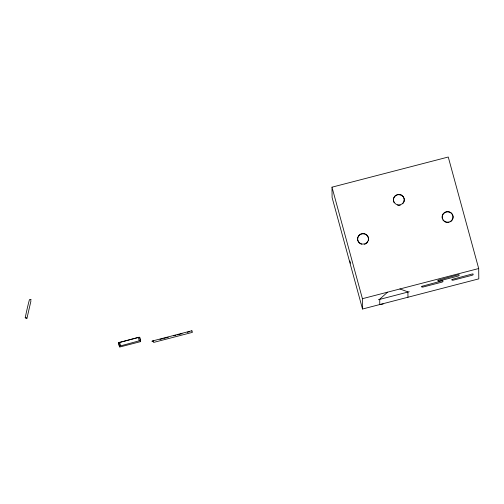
<?xml version="1.0" encoding="UTF-8"?>
<svg xmlns="http://www.w3.org/2000/svg" width="504" height="504" viewBox="0 0 504 504"><rect width="100%" height="100%" fill="white"/><g stroke="black" fill="none" stroke-linecap="round" stroke-linejoin="round"><path stroke-width="0.76" d="M153.084 340.893C150.469 341.088 152.901 342.033 153.103 340.811L191.86 330.756L192.389 332.363L153.632 342.418L153.103 340.811M191.86 330.756L191.879 331.128M30.454 300.069L31.223 299.886L29.459 299.603A18.113 0.951 -77.6 0 0 25.225 317.785L26.977 318.188L30.901 301.172M118.579 342.751L138.317 337.384A1.449 0.315 -15.3 0 1 139.721 337.346L140.654 340.78L140.32 341.699L119.914 346.979L119.536 346.897L118.579 342.751L119.524 346.859M119.511 346.179L139.255 340.811A1.449 0.315 -15.3 0 1 140.654 340.78M387.595 292.163L379.72 299.174L379.777 304.548L383.172 303.994M119.215 342.512L119.114 343.293M119.309 342.462L138.317 337.504M331.985 187.179L448.258 157.021L478.693 268.531L478.8 278.863L362.527 309.021L332.098 197.511L331.985 187.179L362.42 298.696L362.527 309.021M159.957 339.406L162.238 338.82M163.762 338.423L168.317 337.239M173.641 335.859L175.921 335.267M177.439 334.876L182.001 333.692M187.318 332.312L189.599 331.72M362.42 298.696L478.693 268.531M25.225 317.785L26.977 318.188M138.65 337.434L139.123 337.422M400.258 205.122L398.847 205.304A5.468 5.323 -0.6 0 1 397.429 205.122M119.253 343.526L118.597 343.47M399.924 288.962L407.906 291.866L407.963 297.234M349.864 260.99L350.475 263.227M139.91 338.669L140.66 341.41M138.317 337.384L139.255 340.811M119.624 342.229L120.563 345.662M409.229 291.728L378.397 299.729M139.721 337.346L139.728 337.982M442.336 218.547A5.468 5.323 -0.6 0 1 445.763 212.171A5.468 5.323 -0.6 0 1 452.586 214.937A5.468 5.323 -0.6 0 1 450.349 221.792M449.026 222.327A5.468 5.323 -0.6 0 1 444.881 221.785M443.747 220.941A5.468 5.323 -0.6 0 1 442.884 219.832M402.715 203.748A5.468 5.323 -0.6 0 0 398.866 194.651L397.448 194.828A5.468 5.323 -0.6 0 0 394.115 202.633M361.639 244.257A5.468 5.323 -0.6 0 1 357.783 237.731A5.468 5.323 -0.6 0 1 364.486 233.969A5.468 5.323 -0.6 0 1 368.342 240.502M367.794 241.781A5.468 5.323 -0.6 0 1 364.468 244.257M421.823 286.329L421.867 287.116L423.152 287.015L441.939 282.139L442.921 281.679L442.953 280.961A1.449 0.315 -15.3 0 0 441.548 280.999L421.823 286.329M438.02 280.237L438.064 281.018L439.356 280.917L458.136 276.041L459.119 275.587L459.15 274.869A1.449 0.315 -15.3 0 0 457.752 274.901L438.02 280.237M452 279.455L452.05 280.243L453.335 280.142L472.122 275.266L473.105 274.806L473.136 274.088A1.449 0.315 -15.3 0 0 471.731 274.126L452 279.455M398.866 194.361L397.448 194.544A5.468 5.323 -0.6 0 0 398.84 205.015L400.258 204.832A5.468 5.323 -0.6 0 0 398.866 194.361M444.875 221.495A5.468 5.323 -0.6 0 0 453.09 216.896A5.468 5.323 -0.6 0 0 444.893 212.272A5.468 5.323 -0.6 0 0 444.875 221.495M360.316 243.432A5.468 5.323 -0.6 0 0 368.531 238.833A5.468 5.323 -0.6 0 0 360.335 234.209A5.468 5.323 -0.6 0 0 360.316 243.432"/></g></svg>
